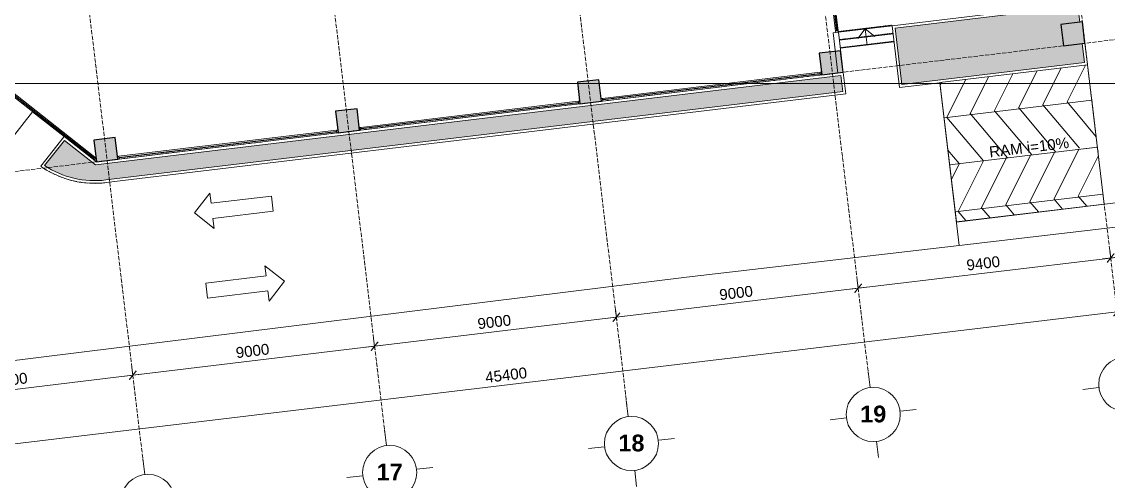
# Model space of a CAD drawing. Header units: millimetres. Extents: x -55734 to 116976, y -16290 to 119094.
# Drawn here: x 56672 to 96830, y 5233 to 22201 of the extents above; entities that cross this region are included whole.
import ezdxf
from ezdxf.xclip import XClip

# ---------------------------------------------------------------- set-up
doc = ezdxf.new("R2010")
doc.units = ezdxf.units.MM
doc.header["$XCLIPFRAME"] = 0
for name, pattern in [('Grid Line', [4.2, 3, -0.6, 0, -0.6]), ('HIDDEN2', [4.7625, 3.175, -1.5875]), ('Overhead 1_16_', [2.579687, 1.5875, -0.992188]), ('PHANTOM', [63.5, 31.75, -6.35, 6.35, -6.35, 6.35, -6.35])]:
    doc.linetypes.add(name, pattern=pattern)
doc.layers.get('Defpoints').update_dxf_attribs({"color": 230})
for name, color, linetype, lineweight in [('A-DETL-GENF', 31, 'Continuous', 5), ('A-DETL-THIN', 151, 'Continuous', 5), ('A-FLOR-PATT', 8, 'Continuous', 9), ('CHU', 181, 'Continuous', 5), ('CUA', 31, 'Continuous', 9), ('DIM', 1, 'Continuous', 5), ('G-ANNO-SYMB', 111, 'Continuous', 5), ('KH', 6, 'Continuous', 5), ('L-SITE', 91, 'Continuous', 5), ('NET THAY 2', 55, 'Continuous', 5), ('NET-CAT', 3, 'Continuous', 15), ('NET-THAY', 2, 'Continuous', 9), ('S-STRS', 31, 'Continuous', 5), ('S-STRS-ANNO', 31, 'Continuous', 5), ('TRUC', 225, 'Continuous', 5), ('X-COT HAM$0$LC.HA', 8, 'Continuous', 9)]:
    doc.layers.add(name, color=color, linetype=linetype, lineweight=lineweight)
doc.layers.add('CGXD', color=5, linetype='HIDDEN2')
doc.layers.add('RD-AB', color=4, linetype='PHANTOM')
doc.styles.add('Arial_3', font='arial_0.ttf', dxfattribs={"height": 400})
doc.styles.add('Arial_B', font='arialbd_0.ttf', dxfattribs={"height": 619.047619})
doc.styles.add('TA1', font='arial_0.ttf')
doc.dimstyles.new('D_200_KTx2', dxfattribs={"dimtxt": 400, "dimasz": 300, "dimexe": 300, "dimexo": 300, "dimgap": 160, "dimtad": 1, "dimdec": 0, "dimzin": 9, "dimtxsty": 'TA1', "dimblk": 'ARCHTICK', "dimcen": 1, "dimdle": 300, "dimclrd": 256, "dimclre": 256, "dimclrt": 7, "dimadec": 0, "dimazin": 0, "dimtfac": 1, "dimtdec": 0, "dimtix": 1, "dimtmove": 1, "dimatfit": 3, "dimldrblk": 'ARCHTICK', "dimfxl": 0, "dimtolj": 1, "dimtzin": 0, "dimlwd": -1, "dimlwe": -1, "dimarcsym": 0})

# ---------------------------------------------------------------- blocks, each defined once
blk = doc.blocks.new('ALC1807-ASCENT PLAZA-KET CAU_rvt-1-MẶT BẰNG TẦNG 1')
at = {"layer": 'X-COT HAM$0$LC.HA'}
for points in [[(95081, 22105), (95176, 21311), (95970, 21406), (95875, 22201)], [(86144, 21037), (86239, 20243), (87034, 20338), (86939, 21132)], [(78002, 20062), (77208, 19967), (77303, 19172), (78098, 19267)], [(69066, 18991), (68272, 18896), (68367, 18102), (69161, 18197)], [(60130, 17921), (59336, 17826), (59431, 17031), (60225, 17127)]]:
    blk.add_hatch(color=256, dxfattribs=at).paths.add_polyline_path(points, flags=0)
at = {"lineweight": 25}
for points in [[(95081, 22105), (95176, 21311), (95970, 21406), (95875, 22201)], [(86144, 21037), (86239, 20243), (87034, 20338), (86939, 21132)], [(78002, 20062), (77208, 19967), (77303, 19172), (78098, 19267)], [(69066, 18991), (68272, 18896), (68367, 18102), (69161, 18197)], [(60130, 17921), (59336, 17826), (59431, 17031), (60225, 17127)]]:
    blk.add_lwpolyline(points, close=True, dxfattribs=at)
blk = doc.blocks.new('MUI TEN - MUI TEN-1231816-MẶT BẰNG TẦNG 1')
at = {"layer": 'L-SITE'}
for p, q in [((0, 2900), (-655, 2245)), ((655, 2245), (0, 2900)), ((-655, 2245), (-281, 2245)), ((-281, 2245), (-281, 0)), ((281, 0), (281, 2245)), ((281, 2245), (655, 2245)), ((-281, 0), (281, 0))]:
    blk.add_line(p, q, dxfattribs=at)
blk = doc.blocks.new('_ARCHTICK')
at = {"color": 0, "linetype": 'ByBlock', "const_width": 0.15}
blk.add_lwpolyline([(-0.5, -0.5), (0.5, 0.5)], dxfattribs=at)
blk = doc.blocks.new('*D76')
at = {"layer": 'Defpoints', "color": 0, "transparency": 16777216}
for p in [(96969, 13056), (87585, 12359), (87636, 11938)]:
    blk.add_point(p, dxfattribs=at)
at = {"layer": 'DIM', "transparency": 16777216}
for p, q in [((96934, 13354), (96883, 13775)), ((97217, 13513), (87288, 12324)), ((87600, 12236), (87550, 12657))]:
    blk.add_line(p, q, dxfattribs=at)
at = {"layer": 'DIM', "transparency": 16777216, "xscale": 300, "yscale": 300, "zscale": 300}
for p, rotation in [((96919, 13477), 6.830649259175843), ((87585, 12359), 186.8306492591759)]:
    blk.add_blockref('_ARCHTICK', p, dxfattribs=dict(at, rotation=rotation))
at = {"layer": 'DIM', "color": 7, "transparency": 16777216, "insert": (92209, 13280), "char_height": 400, "attachment_point": 5, "rotation": 6.8306, "style": 'TA1'}
blk.add_mtext('\\A1;9400', dxfattribs=at)
blk = doc.blocks.new('*D77')
at = {"layer": 'Defpoints', "color": 0, "transparency": 16777216}
for p in [(87636, 11938), (78649, 11289), (78700, 10868)]:
    blk.add_point(p, dxfattribs=at)
at = {"layer": 'DIM', "transparency": 16777216}
for p, q in [((87600, 12236), (87550, 12657)), ((87883, 12395), (78352, 11253)), ((78664, 11166), (78614, 11587))]:
    blk.add_line(p, q, dxfattribs=at)
at = {"layer": 'DIM', "transparency": 16777216, "xscale": 300, "yscale": 300, "zscale": 300}
for p, rotation in [((87585, 12359), 6.830649259175843), ((78649, 11289), 186.8306492591759)]:
    blk.add_blockref('_ARCHTICK', p, dxfattribs=dict(at, rotation=rotation))
at = {"layer": 'DIM', "color": 7, "transparency": 16777216, "insert": (83074, 12186), "char_height": 400, "attachment_point": 5, "rotation": 6.8306, "style": 'TA1'}
blk.add_mtext('\\A1;9000', dxfattribs=at)
blk = doc.blocks.new('*D78')
at = {"layer": 'Defpoints', "color": 0, "transparency": 16777216}
for p in [(78700, 10868), (69713, 10218), (69764, 9797)]:
    blk.add_point(p, dxfattribs=at)
at = {"layer": 'DIM', "transparency": 16777216}
for p, q in [((78947, 11325), (69415, 10183)), ((78664, 11166), (78614, 11587)), ((69728, 10095), (69678, 10516))]:
    blk.add_line(p, q, dxfattribs=at)
at = {"layer": 'DIM', "transparency": 16777216, "xscale": 300, "yscale": 300, "zscale": 300}
for p, rotation in [((78649, 11289), 6.830649259175843), ((69713, 10218), 186.8306492591759)]:
    blk.add_blockref('_ARCHTICK', p, dxfattribs=dict(at, rotation=rotation))
at = {"layer": 'DIM', "color": 7, "transparency": 16777216, "insert": (74138, 11115), "char_height": 400, "attachment_point": 5, "rotation": 6.8306, "style": 'TA1'}
blk.add_mtext('\\A1;9000', dxfattribs=at)
blk = doc.blocks.new('*D79')
at = {"layer": 'Defpoints', "color": 0, "transparency": 16777216}
for p in [(69764, 9797), (60777, 9148), (60828, 8727)]:
    blk.add_point(p, dxfattribs=at)
at = {"layer": 'DIM', "transparency": 16777216}
for p, q in [((69728, 10095), (69678, 10516)), ((70011, 10254), (60479, 9112)), ((60792, 9025), (60741, 9446))]:
    blk.add_line(p, q, dxfattribs=at)
at = {"layer": 'DIM', "transparency": 16777216, "xscale": 300, "yscale": 300, "zscale": 300}
for p, rotation in [((69713, 10218), 6.830649259175843), ((60777, 9148), 186.8306492591759)]:
    blk.add_blockref('_ARCHTICK', p, dxfattribs=dict(at, rotation=rotation))
at = {"layer": 'DIM', "color": 7, "transparency": 16777216, "insert": (65202, 10045), "char_height": 400, "attachment_point": 5, "rotation": 6.8306, "style": 'TA1'}
blk.add_mtext('\\A1;9000', dxfattribs=at)
blk = doc.blocks.new('*D80')
at = {"layer": 'Defpoints', "color": 0, "transparency": 16777216}
for p in [(60828, 8727), (51841, 8078), (51891, 7656)]:
    blk.add_point(p, dxfattribs=at)
at = {"layer": 'DIM', "transparency": 16777216}
for p, q in [((60792, 9025), (60741, 9446)), ((61075, 9184), (51543, 8042)), ((51856, 7954), (51805, 8376))]:
    blk.add_line(p, q, dxfattribs=at)
at = {"layer": 'DIM', "transparency": 16777216, "xscale": 300, "yscale": 300, "zscale": 300}
for p, rotation in [((60777, 9148), 6.830649259175843), ((51841, 8078), 186.8306492591759)]:
    blk.add_blockref('_ARCHTICK', p, dxfattribs=dict(at, rotation=rotation))
at = {"layer": 'DIM', "color": 7, "transparency": 16777216, "insert": (56266, 8975), "char_height": 400, "attachment_point": 5, "rotation": 6.8306, "style": 'TA1'}
blk.add_mtext('\\A1;9000', dxfattribs=at)
blk = doc.blocks.new('*D81')
at = {"layer": 'Defpoints', "color": 0, "transparency": 16777216}
for p in [(97207, 11070), (52079, 6092), (52129, 5671)]:
    blk.add_point(p, dxfattribs=at)
at = {"layer": 'DIM', "transparency": 16777216}
for p, q in [((97171, 11368), (97121, 11789)), ((97455, 11527), (51781, 6056)), ((52094, 5968), (52043, 6390))]:
    blk.add_line(p, q, dxfattribs=at)
at = {"layer": 'DIM', "transparency": 16777216, "xscale": 300, "yscale": 300, "zscale": 300}
for p, rotation in [((97157, 11492), 6.830649259175843), ((52079, 6092), 186.8306492591759)]:
    blk.add_blockref('_ARCHTICK', p, dxfattribs=dict(at, rotation=rotation))
at = {"layer": 'DIM', "color": 7, "transparency": 16777216, "insert": (74574, 9153), "char_height": 400, "attachment_point": 5, "rotation": 6.8306, "style": 'TA1'}
blk.add_mtext('\\A1;45400', dxfattribs=at)
blk = doc.blocks.new('*D84')
at = {"layer": 'Defpoints', "color": 0, "transparency": 16777216}
for p in [(104838, 16448), (105077, 14454), (96969, 13056)]:
    blk.add_point(p, dxfattribs=at)
at = {"layer": 'DIM', "transparency": 16777216}
for p, q in [((104873, 16150), (105112, 14157)), ((96621, 13442), (105374, 14490)), ((96934, 13354), (96883, 13775))]:
    blk.add_line(p, q, dxfattribs=at)
at = {"layer": 'DIM', "transparency": 16777216, "xscale": 300, "yscale": 300, "zscale": 300}
for p, rotation in [((105077, 14454), 6.830649259175848), ((96919, 13477), 186.8306492591759)]:
    blk.add_blockref('_ARCHTICK', p, dxfattribs=dict(at, rotation=rotation))
at = {"layer": 'DIM', "color": 7, "transparency": 16777216, "insert": (100954, 14328), "char_height": 400, "attachment_point": 5, "rotation": 6.8306, "style": 'TA1'}
blk.add_mtext('\\A1;8216', dxfattribs=at)
blk = doc.blocks.new('Grid - FamilyAL-KH TRUC-550400-MẶT BẰNG HẦM 2')
at = {"layer": 'KH'}
for p, q in [((0, 7), (0, 4)), ((-8, -1), (-5, -1)), ((8, -1), (5, -1)), ((0, -9), (0, -6))]:
    blk.add_line(p, q, dxfattribs=at)
blk.add_circle((0, -1), 5, dxfattribs=at)
blk = doc.blocks.new('A$C1F0A2BF7')
at = {"layer": 'CGXD', "ltscale": 200, "const_width": 200, "elevation": 0}
blk.add_lwpolyline([(96759.2, 45314.9), (136491.9, 50242.4), (170213.8, 54174.3), (170585.9, 54217.7), (168911.8, 58286.3), (165478.7, 66500.9), (165408.7, 66480.5), (161217, 75348.6), (153561.1, 72890.8), (130418, 65461.2), (128403.5, 71788.7), (125832.2, 71058.2), (118267.2, 69299.8), (97389.2, 64252.5)], dxfattribs=at)
at = {"layer": 'RD-AB', "ltscale": 30, "const_width": 300, "elevation": 0}
blk.add_lwpolyline([(100763.2, 41780.6), (136969.9, 46270.9), (170677.3, 50201.1), (176326.6, 50859.8)], dxfattribs=at)
blk = doc.blocks.new('*U159')
for p, q in [((8150, 100, 0), (50, 100, 0)), ((8150, 0, 0), (50, 0, 0)), ((8137, 58, 0), (63, 58, 0)), ((8137, 42, 0), (63, 42, 0))]:
    blk.add_line(p, q)
at = {"ltscale": 100}
for p, q in [((50, 61, 0), (50, 39, 0)), ((50, 61, 0), (50, 39, 0)), ((8150, 61, 0), (8150, 39, 0)), ((8150, 61, 0), (8150, 39, 0))]:
    blk.add_line(p, q, dxfattribs=at)
at = {"color": 1, "lineweight": 0, "ltscale": 10}
blk.add_line((57, 50, 0), (8143, 50, 0), dxfattribs=at)
at = {"ltscale": 25, "elevation": 0}
for points in [[(0, 0), (50, 0), (50, 100), (0, 100)], [(2, 2), (48, 2), (48, 98), (2, 98)]]:
    blk.add_lwpolyline(points, close=True, dxfattribs=at)
at = {"elevation": 0}
for points in [[(50, 39), (50, 61), (63, 61, -0.414214), (63, 60), (63, 57, -0.414214), (63, 56, -0.414214), (62, 57), (62, 59, 0.414214), (62, 60), (52, 60, 0.414214), (51, 59), (51, 40, 0.414214), (52, 40), (62, 40, 0.414214), (62, 40), (62, 43, -0.414214), (63, 43, -0.414214), (63, 43), (63, 39, -0.414214), (63, 39), (50, 39)], [(8150, 39), (8150, 61), (8138, 61, 0.414214), (8137, 60), (8137, 57, 0.414214), (8138, 56, 0.414214), (8138, 57), (8138, 59, -0.414214), (8139, 60), (8149, 60, -0.414214), (8149, 59), (8149, 40, -0.414214), (8149, 40), (8139, 40, -0.414214), (8138, 40), (8138, 43, 0.414214), (8138, 43, 0.414214), (8137, 43), (8137, 39, 0.414214), (8138, 39), (8150, 39)]]:
    blk.add_lwpolyline(points, format="xyb", dxfattribs=at)
for points in [[(50, 40), (50, 59)], [(50, 40), (50, 59)], [(8150, 40), (8150, 59)], [(8150, 40), (8150, 59)]]:
    blk.add_lwpolyline(points, dxfattribs=at)
for points in [[(57, 52, 0.110226), (57, 52), (57, 48, 0.110226), (57, 48, 0.547587), (60, 47, -0.371535), (61, 47, 0.207699), (65, 47, -0.626616), (65, 47, -0.088099), (63, 42), (63, 44), (60, 44), (60, 43), (56, 46, -0.26277), (55, 47), (55, 50), (55, 53, -0.26277), (56, 54), (60, 57), (60, 56), (63, 56), (63, 58, -0.088099), (65, 53, -0.626616), (65, 53, 0.207699), (61, 53, -0.371535), (60, 53, 0.547587)], [(8143, 52, -0.110226), (8143, 52), (8143, 48, -0.110226), (8143, 48, -0.547587), (8140, 47, 0.371535), (8139, 47, -0.207699), (8135, 47, 0.626616), (8135, 47, 0.088099), (8137, 42), (8137, 44), (8140, 44), (8140, 43), (8144, 46, 0.26277), (8145, 47), (8145, 50), (8145, 53, 0.26277), (8144, 54), (8140, 57), (8140, 56), (8137, 56), (8137, 58, 0.088099), (8135, 53, 0.626616), (8135, 53, -0.207699), (8139, 53, 0.371535), (8140, 53, -0.547587)]]:
    blk.add_lwpolyline(points, format="xyb", close=True)
for points in [[(57, 47), (57, 52), (8143, 52), (8143, 47)], [(8200, 100), (8200, 0), (8150, 0), (8150, 100)], [(8198, 98), (8198, 2), (8152, 2), (8152, 98)]]:
    blk.add_lwpolyline(points, close=True)
blk = doc.blocks.new('*U160')
for p, q in [((7728, 100, 0), (50, 100, 0)), ((7728, 0, 0), (50, 0, 0)), ((7715, 58, 0), (63, 58, 0)), ((7715, 42, 0), (63, 42, 0))]:
    blk.add_line(p, q)
at = {"ltscale": 100}
for p, q in [((50, 61, 0), (50, 39, 0)), ((50, 61, 0), (50, 39, 0)), ((7728, 61, 0), (7728, 39, 0)), ((7728, 61, 0), (7728, 39, 0))]:
    blk.add_line(p, q, dxfattribs=at)
at = {"color": 1, "lineweight": 0, "ltscale": 10}
blk.add_line((57, 50, 0), (7722, 50, 0), dxfattribs=at)
at = {"ltscale": 25, "elevation": 0}
for points in [[(0, 0), (50, 0), (50, 100), (0, 100)], [(2, 2), (48, 2), (48, 98), (2, 98)]]:
    blk.add_lwpolyline(points, close=True, dxfattribs=at)
at = {"elevation": 0}
for points in [[(50, 39), (50, 61), (63, 61, -0.414214), (63, 60), (63, 57, -0.414214), (63, 56, -0.414214), (62, 57), (62, 59, 0.414214), (62, 60), (52, 60, 0.414214), (51, 59), (51, 40, 0.414214), (52, 40), (62, 40, 0.414214), (62, 40), (62, 43, -0.414214), (63, 43, -0.414214), (63, 43), (63, 39, -0.414214), (63, 39), (50, 39)], [(7728, 39), (7728, 61), (7716, 61, 0.414214), (7715, 60), (7715, 57, 0.414214), (7716, 56, 0.414214), (7716, 57), (7716, 59, -0.414214), (7717, 60), (7727, 60, -0.414214), (7727, 59), (7727, 40, -0.414214), (7727, 40), (7717, 40, -0.414214), (7716, 40), (7716, 43, 0.414214), (7716, 43, 0.414214), (7715, 43), (7715, 39, 0.414214), (7716, 39), (7728, 39)]]:
    blk.add_lwpolyline(points, format="xyb", dxfattribs=at)
for points in [[(50, 40), (50, 59)], [(50, 40), (50, 59)], [(7728, 40), (7728, 59)], [(7728, 40), (7728, 59)]]:
    blk.add_lwpolyline(points, dxfattribs=at)
for points in [[(57, 52, 0.110226), (57, 52), (57, 48, 0.110226), (57, 48, 0.547587), (60, 47, -0.371535), (61, 47, 0.207699), (65, 47, -0.626616), (65, 47, -0.088099), (63, 42), (63, 44), (60, 44), (60, 43), (56, 46, -0.26277), (55, 47), (55, 50), (55, 53, -0.26277), (56, 54), (60, 57), (60, 56), (63, 56), (63, 58, -0.088099), (65, 53, -0.626616), (65, 53, 0.207699), (61, 53, -0.371535), (60, 53, 0.547587)], [(7722, 52, -0.110226), (7722, 52), (7722, 48, -0.110226), (7722, 48, -0.547587), (7718, 47, 0.371535), (7718, 47, -0.207699), (7714, 47, 0.626616), (7713, 47, 0.088099), (7715, 42), (7715, 44), (7718, 44), (7718, 43), (7723, 46, 0.26277), (7723, 47), (7723, 50), (7723, 53, 0.26277), (7723, 54), (7718, 57), (7718, 56), (7715, 56), (7715, 58, 0.088099), (7713, 53, 0.626616), (7714, 53, -0.207699), (7718, 53, 0.371535), (7718, 53, -0.547587)]]:
    blk.add_lwpolyline(points, format="xyb", close=True)
for points in [[(57, 47), (57, 52), (7722, 52), (7722, 47)], [(7778, 100), (7778, 0), (7728, 0), (7728, 100)], [(7776, 98), (7776, 2), (7730, 2), (7730, 98)]]:
    blk.add_lwpolyline(points, close=True)
blk = doc.blocks.new('*U164')
for p, q in [((-788, 112), (-788, 712)), ((-771, 699, 0), (-771, 126, 0)), ((-754, 699, 0), (-754, 126, 0)), ((-738, 112), (-738, 712)), ((737, 112), (737, 712)), ((754, 699, 0), (754, 126, 0)), ((771, 699, 0), (771, 126, 0)), ((788, 112), (788, 712)), ((-4614, 0, 0), (-850, 0, 0)), ((5295, 0, 0), (850, 0, 0)), ((-4614, -100, 0), (-850, -100, 0)), ((-4601, -42, 0), (-863, -42, 0)), ((-4601, -58, 0), (-863, -58, 0)), ((5295, -100, 0), (850, -100, 0)), ((5282, -42, 0), (863, -42, 0)), ((5282, -58, 0), (863, -58, 0))]:
    blk.add_line(p, q)
at = {"color": 1}
for p, q in [((-763, 119, 0), (-763, 706, 0)), ((762, 119, 0), (762, 706, 0)), ((-857, -50, 0), (-4608, -50, 0)), ((857, -50, 0), (5289, -50, 0))]:
    blk.add_line(p, q, dxfattribs=at)
at = {"ltscale": 100}
for p, q in [((-4614, -61, 0), (-4614, -39, 0)), ((-4614, -61, 0), (-4614, -39, 0)), ((-850, -61, 0), (-850, -39, 0)), ((-850, -61, 0), (-850, -39, 0)), ((850, -61, 0), (850, -39, 0)), ((850, -61, 0), (850, -39, 0)), ((5295, -61, 0), (5295, -39, 0)), ((5295, -61, 0), (5295, -39, 0))]:
    blk.add_line(p, q, dxfattribs=at)
for points in [[(-738, 712), (-788, 712), (-788, 812), (-738, 812)], [(-740, 714), (-786, 714), (-786, 810), (-740, 810)], [(737, 712), (788, 712), (788, 812), (737, 812)], [(740, 714), (786, 714), (786, 810), (740, 810)], [(-4664, -100), (-4664, 0), (-4614, 0), (-4614, -100)], [(-850, 0), (-800, 0), (-800, -100), (-850, -100)], [(-738, 12), (-788, 12), (-788, 112), (-738, 112)], [(-740, 14), (-786, 14), (-786, 110), (-740, 110)], [(737, 12), (788, 12), (788, 112), (737, 112)], [(740, 14), (786, 14), (786, 110), (740, 110)], [(850, 0), (800, 0), (800, -100), (850, -100)], [(5345, -100), (5345, 0), (5295, 0), (5295, -100)], [(-4662, -98), (-4662, -2), (-4616, -2), (-4616, -98)], [(-848, -2), (-802, -2), (-802, -98), (-848, -98)], [(848, -2), (802, -2), (802, -98), (848, -98)], [(5343, -98), (5343, -2), (5297, -2), (5297, -98)]]:
    blk.add_lwpolyline(points, close=True)
at = {"elevation": 0}
for points in [[(-752, 712), (-774, 712), (-774, 700, 0.414214), (-773, 699), (-770, 699, 0.414214), (-769, 700, 0.414214), (-770, 700), (-772, 700, -0.414214), (-773, 701), (-773, 711, -0.414214), (-772, 711), (-753, 711, -0.414214), (-753, 711), (-753, 701, -0.414214), (-753, 700), (-756, 700, 0.414214), (-756, 700, 0.414214), (-756, 699), (-752, 699, 0.414214), (-752, 700), (-752, 712)], [(752, 712), (774, 712), (774, 700, -0.414214), (773, 699), (770, 699, -0.414214), (769, 700, -0.414214), (770, 700), (772, 700, 0.414214), (772, 701), (772, 711, 0.414214), (772, 711), (753, 711, 0.414214), (752, 711), (752, 701, 0.414214), (753, 700), (756, 700, -0.414214), (756, 700, -0.414214), (756, 699), (752, 699, -0.414214), (752, 700), (752, 712)], [(-4614, -39), (-4614, -61), (-4602, -61, 0.414214), (-4601, -61), (-4601, -57, 0.414214), (-4602, -57, 0.414214), (-4602, -57), (-4602, -60, -0.414214), (-4603, -60), (-4613, -60, -0.414214), (-4613, -60), (-4613, -41, -0.414214), (-4613, -40), (-4603, -40, -0.414214), (-4602, -41), (-4602, -43, 0.414214), (-4602, -44, 0.414214), (-4601, -43), (-4601, -40, 0.414214), (-4602, -39), (-4614, -39)], [(-850, -39), (-850, -61), (-863, -61, -0.414214), (-863, -61), (-863, -57, -0.414214), (-863, -57, -0.414214), (-862, -57), (-862, -60, 0.414214), (-862, -60), (-852, -60, 0.414214), (-851, -60), (-851, -41, 0.414214), (-852, -40), (-862, -40, 0.414214), (-862, -41), (-862, -43, -0.414214), (-863, -44, -0.414214), (-863, -43), (-863, -40, -0.414214), (-863, -39), (-850, -39)], [(850, -39), (850, -61), (863, -61, 0.414214), (863, -61), (863, -57, 0.414214), (863, -57, 0.414214), (862, -57), (862, -60, -0.414214), (862, -60), (852, -60, -0.414214), (851, -60), (851, -41, -0.414214), (852, -40), (862, -40, -0.414214), (862, -41), (862, -43, 0.414214), (863, -44, 0.414214), (863, -43), (863, -40, 0.414214), (863, -39), (850, -39)], [(5295, -39), (5295, -61), (5283, -61, -0.414214), (5282, -61), (5282, -57, -0.414214), (5283, -57, -0.414214), (5283, -57), (5283, -60, 0.414214), (5284, -60), (5294, -60, 0.414214), (5294, -60), (5294, -41, 0.414214), (5294, -40), (5284, -40, 0.414214), (5283, -41), (5283, -43, -0.414214), (5283, -44, -0.414214), (5282, -43), (5282, -40, -0.414214), (5283, -39), (5295, -39)]]:
    blk.add_lwpolyline(points, format="xyb", dxfattribs=at)
at = {"color": 8, "lineweight": 5, "elevation": 0}
for points in [[(-765, 706, -0.110226), (-765, 706), (-760, 706, -0.110226), (-760, 706, -0.547587), (-760, 702, 0.371535), (-760, 702, -0.207699), (-760, 698, 0.626616), (-760, 697, 0.088099), (-754, 699), (-757, 699), (-757, 702), (-755, 702), (-759, 707, 0.26277), (-759, 707), (-763, 707), (-766, 707, 0.26277), (-766, 707), (-770, 702), (-768, 702), (-768, 699), (-771, 699, 0.088099), (-765, 697, 0.626616), (-765, 698, -0.207699), (-765, 702, 0.371535), (-765, 702, -0.547587)], [(765, 706, 0.110226), (765, 706), (760, 706, 0.110226), (760, 706, 0.547587), (760, 702, -0.371535), (760, 702, 0.207699), (760, 698, -0.626616), (760, 697, -0.088099), (754, 699), (757, 699), (757, 702), (755, 702), (759, 707, -0.26277), (759, 707), (762, 707), (766, 707, -0.26277), (766, 707), (770, 702), (768, 702), (768, 699), (771, 699, -0.088099), (765, 697, -0.626616), (765, 698, 0.207699), (765, 702, -0.371535), (765, 702, 0.547587)], [(-765, 119, 0.110226), (-765, 119), (-760, 119, 0.110226), (-760, 119, 0.547587), (-760, 123, -0.371535), (-760, 123, 0.207699), (-760, 127, -0.626616), (-760, 128, -0.088099), (-754, 126), (-757, 126), (-757, 123), (-755, 123), (-759, 118, -0.26277), (-759, 118), (-763, 118), (-766, 118, -0.26277), (-766, 118), (-770, 123), (-768, 123), (-768, 126), (-771, 126, -0.088099), (-765, 128, -0.626616), (-765, 127, 0.207699), (-765, 123, -0.371535), (-765, 123, 0.547587)], [(765, 119, -0.110226), (765, 119), (760, 119, -0.110226), (760, 119, -0.547587), (760, 123, 0.371535), (760, 123, -0.207699), (760, 127, 0.626616), (760, 128, 0.088099), (754, 126), (757, 126), (757, 123), (755, 123), (759, 118, 0.26277), (759, 118), (762, 118), (766, 118, 0.26277), (766, 118), (770, 123), (768, 123), (768, 126), (771, 126, 0.088099), (765, 128, 0.626616), (765, 127, -0.207699), (765, 123, 0.371535), (765, 123, -0.547587)]]:
    blk.add_lwpolyline(points, format="xyb", close=True, dxfattribs=at)
at = {"color": 1, "elevation": 0}
for points in [[(-760, 119), (-765, 119), (-765, 706), (-760, 706)], [(760, 119), (765, 119), (765, 706), (760, 706)]]:
    blk.add_lwpolyline(points, close=True, dxfattribs=at)
for points in [[(687, 662), (697, 662), (697, 757), (728, 757, -0.063254), (727, 760), (727, 765, -0.063254), (728, 767), (687, 767), (687, 757)], [(737, 775), (737, 750, -0.414214), (727, 760), (727, 765, -0.414214)], [(788, 775), (788, 750, 0.414214), (798, 760), (798, 765, 0.414214)], [(838, 662), (828, 662), (828, 757), (797, 757, 0.063254), (798, 760), (798, 765, 0.063254), (797, 767), (838, 767), (838, 757)]]:
    blk.add_lwpolyline(points, format="xyb", close=True)
for points in [[(-752, 112), (-774, 112), (-774, 125, -0.414214), (-773, 126), (-770, 126, -0.414214), (-769, 125, -0.414214), (-770, 124), (-772, 124, 0.414214), (-773, 124), (-773, 114, 0.414214), (-772, 114), (-753, 114, 0.414214), (-753, 114), (-753, 124, 0.414214), (-753, 124), (-756, 124, -0.414214), (-756, 125, -0.414214), (-756, 126), (-752, 126, -0.414214), (-752, 125), (-752, 112)], [(752, 112), (774, 112), (774, 125, 0.414214), (773, 126), (770, 126, 0.414214), (769, 125, 0.414214), (770, 124), (772, 124, -0.414214), (772, 124), (772, 114, -0.414214), (772, 114), (753, 114, -0.414214), (752, 114), (752, 124, -0.414214), (753, 124), (756, 124, 0.414214), (756, 125, 0.414214), (756, 126), (752, 126, 0.414214), (752, 125), (752, 112)]]:
    blk.add_lwpolyline(points, format="xyb")
at = {"elevation": 0}
for points in [[(-4614, -41), (-4614, -60)], [(-4614, -41), (-4614, -60)], [(-850, -41), (-850, -60)], [(-850, -41), (-850, -60)], [(850, -41), (850, -60)], [(850, -41), (850, -60)], [(5295, -41), (5295, -60)], [(5295, -41), (5295, -60)]]:
    blk.add_lwpolyline(points, dxfattribs=at)
at = {"color": 8, "lineweight": 5}
for points in [[(-4608, -52, -0.110226), (-4608, -52), (-4608, -48, -0.110226), (-4608, -48, -0.547587), (-4604, -47, 0.371535), (-4604, -47, -0.207699), (-4600, -47, 0.626616), (-4599, -47, 0.088099), (-4601, -42), (-4601, -44), (-4604, -44), (-4604, -43), (-4609, -46, 0.26277), (-4609, -47), (-4609, -50), (-4609, -53, 0.26277), (-4609, -54), (-4604, -57), (-4604, -56), (-4601, -56), (-4601, -58, 0.088099), (-4599, -53, 0.626616), (-4600, -53, -0.207699), (-4604, -53, 0.371535), (-4604, -53, -0.547587)], [(-857, -52, 0.110226), (-857, -52), (-857, -48, 0.110226), (-857, -48, 0.547587), (-860, -47, -0.371535), (-861, -47, 0.207699), (-865, -47, -0.626616), (-865, -47, -0.088099), (-863, -42), (-863, -44), (-860, -44), (-860, -43), (-856, -46, -0.26277), (-855, -47), (-855, -50), (-855, -53, -0.26277), (-856, -54), (-860, -57), (-860, -56), (-863, -56), (-863, -58, -0.088099), (-865, -53, -0.626616), (-865, -53, 0.207699), (-861, -53, -0.371535), (-860, -53, 0.547587)], [(857, -52, -0.110226), (857, -52), (857, -48, -0.110226), (857, -48, -0.547587), (860, -47, 0.371535), (861, -47, -0.207699), (865, -47, 0.626616), (865, -47, 0.088099), (863, -42), (863, -44), (860, -44), (860, -43), (856, -46, 0.26277), (855, -47), (855, -50), (855, -53, 0.26277), (856, -54), (860, -57), (860, -56), (863, -56), (863, -58, 0.088099), (865, -53, 0.626616), (865, -53, -0.207699), (861, -53, 0.371535), (860, -53, -0.547587)], [(5289, -52, 0.110226), (5289, -52), (5289, -48, 0.110226), (5289, -48, 0.547587), (5285, -47, -0.371535), (5285, -47, 0.207699), (5281, -47, -0.626616), (5280, -47, -0.088099), (5282, -42), (5282, -44), (5285, -44), (5285, -43), (5290, -46, -0.26277), (5290, -47), (5290, -50), (5290, -53, -0.26277), (5290, -54), (5285, -57), (5285, -56), (5282, -56), (5282, -58, -0.088099), (5280, -53, -0.626616), (5281, -53, 0.207699), (5285, -53, -0.371535), (5285, -53, 0.547587)]]:
    blk.add_lwpolyline(points, format="xyb", close=True, dxfattribs=at)
at = {"color": 1}
for points in [[(-857, -48), (-857, -53), (-4608, -53), (-4608, -48)], [(857, -48), (857, -53), (5289, -53), (5289, -48)]]:
    blk.add_lwpolyline(points, close=True, dxfattribs=at)
for centre, radius in [((-800, 12), 12.5), ((-800, 12), 10.5), ((800, 12), 12.5), ((800, 12), 10.5)]:
    blk.add_circle(centre, radius)
at = {"color": 8, "linetype": 'HIDDEN2', "lineweight": 5, "ltscale": 20}
for centre, start, end in [((-893, -86), 5.5004, 79.9944), ((893, -86), 100.0056, 174.4996)]:
    blk.add_arc(centre, 898, start, end, dxfattribs=at)

msp = doc.modelspace()

# ---------------------------------------------------------------- hatches: boundary and pattern name
at = {"layer": 'A-DETL-GENF'}
h = msp.add_hatch(dxfattribs=at)
h.set_pattern_fill('FP_71', color=250, style=0, pattern_type=2)
h.set_pattern_definition([(276.831, (183039.4, 45547), (6334.9, 758.87), [3499.97, -0.07]), (186.831, (183455.7, 42072), (-416.3, 3475.19), [6246.73, -133.46]), (279.9, (176668.08, 44783.34), (416.30106, -3475.18863), [3503.5, -115668.57]), (6.831, (176685.2, 44786.2), (-416.3, 3475.19), [6399.65, -19.46]), (186.831, (183247.6, 43809.7), (-416.3, 3475.19), [6323.2, -57]), (310.105, (176968.75, 43057.25), (37502.2447, -44858.67746), [2092.4, -102567.33]), (243.556, (177900.42, 44931.4), (-25846.73224, -52446.78956), [2092.39, -102567.34]), (310.105, (177862.36, 43164.3), (37502.2447, -44858.67746), [2092.38, -102567.35]), (243.556, (178794.02, 45038.44), (-25846.73224, -52446.78956), [2092.33, -102567.39]), (310.105, (178726.56, 43306.29), (37502.2447, -44858.67746), [2138.04, -102521.68]), (243.556, (179637.88, 45139.52), (-25846.73224, -52446.78956), [2046.64, -102613.09]), (310.105, (179620.19, 43413.32), (37502.2447, -44858.67746), [2138, -102521.72]), (243.556, (180531.5, 45246.55), (-25846.73224, -52446.78956), [2046.64, -102613.08]), (310.105, (180513.81, 43520.35), (37502.2447, -44858.67746), [2137.96, -102521.76]), (243.556, (181425.13, 45353.58), (-25846.73224, -52446.78956), [2046.65, -102613.08]), (310.105, (181407.45, 43627.39), (37502.2447, -44858.67746), [2092.37, -102567.35]), (243.556, (182318.76, 45460.62), (-25846.73224, -52446.78956), [2046.65, -102613.07]), (310.105, (182301.16, 43734.5), (37502.2447, -44858.67746), [1729.84, -102929.88]), (243.556, (183071.44, 45284.04), (-25846.73224, -52446.78956), [1729.95, -102929.77])])
h.paths.add_polyline_path([(91220.1, 14815.1), (96684.7, 15469.6), (96068.4, 20614.3), (90603.8, 19959.8), (91148.4, 15414)], flags=0)
at = {"layer": 'A-FLOR-PATT', "lineweight": 5}
h = msp.add_hatch(dxfattribs=at)
h.set_pattern_fill('FP_25', color=256, style=0, pattern_type=2)
h.set_pattern_definition([(284.05, (1918340.66, 2132820.97), (108.9178188, -65.3151313), [23.812, -155.793]), (239.05, (1918340.66, 2132820.97), (108.9172866, -65.314812), [23.813, -103.188]), (329.05, (1918340.66, 2132820.97), (65.314812, 108.9172866), [23.813, -103.188])])
h.paths.add_polyline_path([(89201.9, 19882.5), (95953.6, 20691.3), (95870.4, 21386.3), (95175.3, 21303.1), (95080.2, 22107.4), (95774, 22190.5), (95703.9, 22776.4), (88952.1, 21967.6)])
h = msp.add_hatch(dxfattribs=at)
h.set_pattern_fill('FP_23', color=256, style=0, pattern_type=2)
h.set_pattern_definition([(104.05, (-1749130.04, -2092042.115), (-108.9178188, 65.3151313), [23.812, -155.793]), (59.05, (-1749130.04, -2092042.11), (-108.9172866, 65.314812), [23.813, -103.188]), (149.05, (-1749130.04, -2092042.11), (-65.314812, -108.9172866), [23.813, -103.188])])
h.paths.add_polyline_path([(59387.5, 16334.3), (59590.4, 16341.1), (59793.7, 16359.9), (87017.5, 19620.9), (86946.1, 20216.6), (59401.5, 16917.2), (58252.1, 17820.6), (57518.6, 16887.5), (57687.1, 16784.3), (57861.4, 16691), (58040.8, 16608.1), (58252.1, 16526.7), (58412.5, 16474.1), (58603.6, 16423.6), (58797.3, 16384.2), (58992.9, 16356.1), (59189.9, 16339.5), (59386.3, 16334.4)])

# ---------------------------------------------------------------- linework, layer by layer
at = {"layer": 'A-DETL-THIN'}
for p, q in [((96068.4, 20614.3), (90603.8, 19959.8)), ((96684.7, 15469.6), (96068.4, 20614.3)), ((90603.8, 19959.8), (91220.1, 14815.1)), ((91220.1, 14815.1), (96684.7, 15469.6))]:
    msp.add_line(p, q, dxfattribs=at)
at = {"layer": 'G-ANNO-SYMB'}
msp.add_line((-22737.8, 19919), (107315.4, 19919), dxfattribs=at)
at = {"layer": 'NET THAY 2'}
for p, q in [((90603.8, 19949.8), (91323.2, 13944.6)), ((57072.2, 18875.2), (56367.7, 17979)), ((96679.9, 15469.1), (96681, 15459.6)), ((96786.2, 14581.6), (91323.2, 13944.6))]:
    msp.add_line(p, q, dxfattribs=at)
at = {"layer": 'NET-CAT'}
for p, q in [((86855.1, 21817.1), (86656.6, 21793.4)), ((86656.6, 21793.4), (86835, 20304)), ((87033.5, 20327.8), (86855.1, 21817.1))]:
    msp.add_line(p, q, dxfattribs=at)
at = {"layer": 'NET-THAY'}
for p, q in [((88840.9, 22055), (95791.2, 22887.6)), ((95703.9, 22776.4), (88952.1, 21967.6)), ((95774, 22190.5), (95703.9, 22776.4)), ((53236.7, 21899.9), (59430.9, 17031.4)), ((89114.5, 19771.4), (88840.9, 22055)), ((88952.1, 21967.6), (89201.9, 19882.5)), ((95953.6, 20691.3), (95869.2, 21396.2)), ((95968.5, 21408.1), (96063.6, 20613.8)), ((89201.9, 19882.5), (95953.6, 20691.3)), ((86946.1, 20216.6), (59401.5, 16917.2)), ((87017.5, 19620.9), (86946.1, 20216.6)), ((87033.5, 20327.8), (87128.7, 19533.5)), ((90605, 19949.9), (89114.5, 19771.4)), ((91323.2, 13944.7), (90603.8, 19949.7)), ((59781.9, 16358.4), (87017.5, 19620.9)), ((87128.7, 19533.5), (59793.7, 16259.2)), ((57072.3, 18875.2), (55697.2, 17125.8)), ((58235.4, 17961), (57072.3, 18875.2)), ((57373.5, 16864.8), (58235.3, 17961)), ((58252.1, 17820.6), (57518.6, 16887.5)), ((59401.5, 16917.2), (58252.1, 17820.6)), ((104837.8, 16437.9), (91220.1, 14804.7)), ((96786.2, 14581.7), (105097.3, 15550.7)), ((91323.2, 13944.7), (96786.2, 14581.7)), ((81236.4, 12768.6), (91323.2, 13944.7)), ((45029.6, 8278.3), (81236.4, 12768.6))]:
    msp.add_line(p, q, dxfattribs=at)
for centre, radius, start, end in [((59377.5, 19734.3), 3400, 236.85673, 276.83065), ((59377.5, 19734.3), 3500, 235.07158, 236.71278), ((59377.5, 19734.3), 3500, 236.71278, 276.83065), ((59377.6, 19734.3), 3500, 237.50501, 239.1666), ((59377.6, 19734.3), 3500, 240.78123, 242.45151), ((59377.6, 19734.3), 3500, 244.05755, 245.7381), ((59377.6, 19734.3), 3500, 247.33396, 249.02693), ((59377.6, 19734.3), 3500, 250.61046, 252.31889), ((59377.6, 19734.3), 3500, 253.88704, 255.61539), ((59377.6, 19734.3), 3500, 257.1637, 258.91888), ((59377.6, 19734.3), 3500, 260.44044, 262.23397), ((59377.6, 19734.3), 3500, 263.71725, 265.57057), ((59377.6, 19734.3), 3500, 266.99413, 268.95441), ((59377.6, 19734.3), 3500, 270.27109, 272.47985), ((59377.6, 19734.3), 3500, 273.54811, 276.83065)]:
    msp.add_arc(centre, radius, start, end, dxfattribs=at)
at = {"layer": 'S-STRS', "linetype": 'Overhead 1_16_'}
for p, q in [((86852.8, 21837), (88838.6, 22074.9)), ((86888.4, 21539.1), (88874.2, 21777)), ((86924.1, 21241.3), (88909.9, 21479.1))]:
    msp.add_line(p, q, dxfattribs=at)
at = {"layer": 'S-STRS'}
for p, q in [((86855.1, 21817.1), (88840.9, 22055)), ((86890.8, 21519.3), (88876.6, 21757.1)), ((86926.5, 21221.4), (88912.3, 21459.3))]:
    msp.add_line(p, q, dxfattribs=at)
at = {"layer": 'S-STRS-ANNO'}
for p, q in [((87848, 21936.1), (87570.5, 21583.1)), ((87883.7, 21638.2), (87848, 21936.1)), ((87848, 21936.1), (88201, 21658.6)), ((87919.4, 21340.3), (87883.7, 21638.2))]:
    msp.add_line(p, q, dxfattribs=at)
at = {"layer": 'TRUC', "linetype": 'Grid Line', "ltscale": 50}
for p, q in [((93344, 43328.2), (97310.7, 10205.4)), ((84010.7, 42210.2), (87977.4, 9087.4)), ((75074.6, 41139.8), (79041.3, 8017)), ((66138.4, 40069.4), (70105.2, 6946.6)), ((57202.3, 38999), (61169.1, 5876.1)), ((43048.1, 15069), (107566.1, 22797.3))]:
    msp.add_line(p, q, dxfattribs=at)

# ---------------------------------------------------------------- block references
at = {"lineweight": 5, "rotation": 186.8306492592331}
for p, xscale, yscale, zscale in [((97501, 8616.7), 200.0000000000007, 200.0000000000007, 200.0000000000007), ((88167.8, 7498.7), 200.0000000000007, 200.0000000000007, 200.0000000000007), ((79231.6, 6428.3), 199.9999999999995, 199.9999999999995, 199.9999999999995), ((70295.5, 5357.9), 200.0000000000007, 200.0000000000007, 200.0000000000007), ((61359.4, 4287.5), 200.0000000000007, 200.0000000000007, 200.0000000000007)]:
    msp.add_blockref('Grid - FamilyAL-KH TRUC-550400-MẶT BẰNG HẦM 2', p, dxfattribs=dict(at, xscale=xscale, yscale=yscale, zscale=zscale))
at = {"layer": 'CUA', "rotation": 276.8306492592293}
msp.add_blockref('*U164', (86219.4, 27124.7, 0), dxfattribs=at)
at = {"layer": 'L-SITE'}
for p, rotation in [((65934.8, 15484), 96.83064925943235), ((63506.1, 12272.4), 276.8306492592382)]:
    msp.add_blockref('MUI TEN - MUI TEN-1231816-MẶT BẰNG TẦNG 1', p, dxfattribs=dict(at, rotation=rotation))
at = {"layer": 'NET-CAT'}
msp.add_blockref('ALC1807-ASCENT PLAZA-KET CAU_rvt-1-MẶT BẰNG TẦNG 1', (0, 0), dxfattribs=at)

# ---------------------------------------------------------------- texts
at = {"layer": 'CHU', "color": 7, "insert": (92406.8, 17588.6), "char_height": 400, "width": 4283.105, "attachment_point": 1, "rotation": 6.83065, "line_spacing_factor": 0.936439, "style": 'Arial_3'}
msp.add_mtext('\\pt2540,5080,7620,10160,12700,15240,17780,20320,22860,25400,27940,30480,33020,35560,38100,40640,43180,45720,48260,50800,53340,55880,58420,60960,63500,66040,68580,71120,73660,76200,78740,81280;RAM i=10%', dxfattribs=at)
at = {"layer": 'KH', "char_height": 619.05, "width": 1116.488, "attachment_point": 2, "line_spacing_factor": 0.941778, "style": 'Arial_B'}
for s, insert in [('19', (88143.6, 8025.2)), ('18', (79207.5, 6954.7)), ('17', (70271.4, 5884.3))]:
    msp.add_mtext(s, dxfattribs=dict(at, insert=insert))

# ---------------------------------------------------------------- dimensions: what is measured, and where the dimension line sits
at = {"layer": 'DIM'}
for base, p1, p2, picture, middle in [((105076.5, 14454.5), (96969.2, 13056.1), (104837.8, 16447.9), '*D84', (100954.3, 14327.6)), ((87585.5, 12359.3), (96969.2, 13056.1), (87636, 11938.1), '*D76', (92208.8, 13280)), ((78649.4, 11288.9), (87636, 11938.1), (78699.8, 10867.7), '*D77', (83074.1, 12185.8)), ((52078.9, 6091.9), (97207.1, 11070.3), (52129.3, 5670.6), '*D81', (74574.4, 9153.3)), ((69713.3, 10218.5), (78699.8, 10867.7), (69763.7, 9797.2), '*D78', (74138, 11115.3)), ((60777.1, 9148.1), (69763.7, 9797.2), (60827.6, 8726.8), '*D79', (65201.9, 10044.9)), ((51841, 8077.7), (60827.6, 8726.8), (51891.5, 7656.4), '*D80', (56265.8, 8974.5))]:
    dim = msp.add_linear_dim(base=base, p1=p1, p2=p2, angle=6.83065, dimstyle='D_200_KTx2', dxfattribs=at)
    dim.commit()
    dim.dimension.update_dxf_attribs({"geometry": picture, "text_midpoint": middle})

# ---------------------------------------------------------------- next in the draw order: block references
at = {"layer": 'NET THAY 2'}
ref = msp.add_blockref('A$C1F0A2BF7', (-55733.7, -33426.8, 0), dxfattribs=at)
XClip(ref).set_block_clipping_path([(-27462.6186291156, 51738.6749988016), (137958.5174097056, 152520.3806320981)])

# ---------------------------------------------------------------- next in the draw order: block references
at = {"layer": 'CUA', "extrusion": (1.52781e-09, 1.94379e-09, 1), "xscale": -1, "rotation": 321.8328952063648}
msp.add_blockref('*U160', (59352.2, 17093.2, 0), dxfattribs=at)
at = {"layer": 'CUA', "extrusion": (2.94434e-10, -2.45801e-09, 1), "rotation": 186.8306492592216}
for p in [(86227.3, 20341.9, 0), (77291.2, 19271.5, 0), (68355.1, 18201.1, 0)]:
    msp.add_blockref('*U159', p, dxfattribs=at)

doc.saveas('drawing.dxf')
